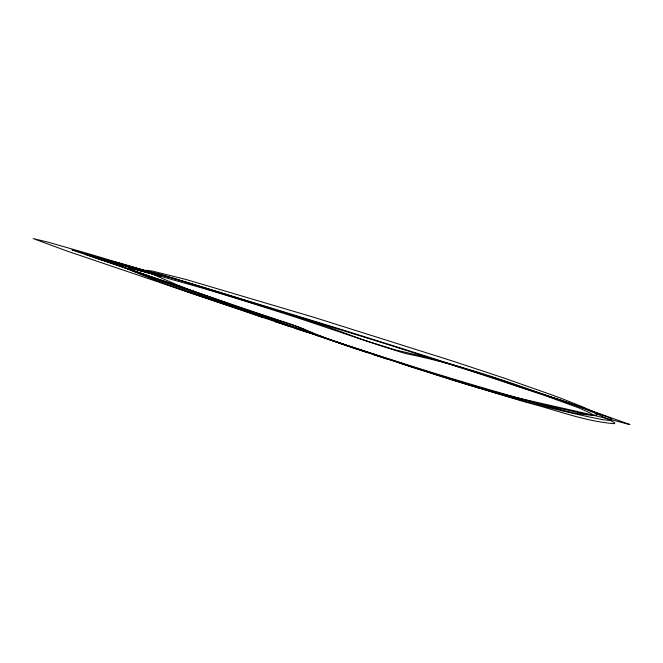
<?xml version="1.0" encoding="UTF-8"?>
<svg xmlns="http://www.w3.org/2000/svg" width="663" height="663" viewBox="0 0 663 663"><rect width="100%" height="100%" fill="white"/><g stroke="black" fill="none" stroke-linecap="round" stroke-linejoin="round"><path stroke-width="0.99" d="M170.457 277.59L123.351 264.96L71.994 249.802L84.881 254.368A301.88 7.376 17.6 0 0 101.34 259.946L137.133 272.004M140.307 270.711L144.899 272.037A38.189 0.936 17.6 0 0 149.291 273.255L154.065 274.184L145.214 270.86L93.491 255.205L48.208 242.186L33.15 238.564L66.913 251.012L290.643 326.801M170.971 277.623L178.065 279.711M140.399 270.852L106.163 259.971A42.374 1.036 17.6 0 1 106.552 259.904L144.484 270.637M178.927 280.084L194.98 284.891A274.3 6.705 17.6 0 1 217.265 291.703L276.753 310.218A242.633 5.926 17.6 0 1 286.665 313.342L329.005 327.257L360.183 338.834A20.943 0.514 17.6 0 0 363.407 339.97L395.413 349.94L426.674 357.266L452.365 364.667L498.551 379.228L564.056 401.256A493.289 12.05 17.6 0 1 573.561 404.521L629.85 424.486L628.474 424.229A112.337 2.743 17.6 0 1 625.971 423.632C571.067 408.441 514.645 399.491 460.221 382.427A45.424 1.111 17.6 0 1 451.619 379.8L345.091 345.257L316.127 334.84L302.502 328.458L292.739 324.795L233.434 305.519L191.002 290.435M144.683 270.736L160.761 276.247L160.347 276.256A43.642 1.069 17.6 0 1 159.045 275.99L85.958 254.443L194.044 291.447L258.272 314.378A1109.514 27.108 17.6 0 0 289.399 325.624L357.481 349.285M399.3 363.051L404.77 364.807A75.292 1.84 17.6 0 0 421.312 370.053L486.567 389.711L540.353 404.132L586.225 414.242L596.02 415.195L597.164 414.657L596.269 413.505A528.618 12.912 17.6 0 0 593.377 411.74L582.205 406.634L561.462 398.488A324.563 7.931 17.6 0 0 550.389 394.386L504.709 378.3L454.719 361.733L313.806 317.279L186.038 279.488L152.457 271.101L146.929 270.313L145.951 270.521L146.158 271.126C210.42 301.234 278.982 321.671 345.937 344.992C404.571 364.385 463.611 382.551 523.032 399.358C545.889 404.861 568.406 413.994 592.026 415.179L592.109 414.334L589.879 412.817L578.467 407.753L542.135 394.568L477.045 372.996L382.733 342.887L306.43 319.234L202.149 288.04L144.907 271.871L131.357 268.639L127.52 268.532C171.203 288.314 217.97 301.35 263.12 317.643M388.535 359.561L372.772 354.39M315.53 335.072L330.191 339.754L297.96 327.016L93.931 257.045L130.362 267.032L159.924 274.117A43.012 1.053 17.6 0 1 168.054 276.504L297.248 317.718L376.311 344.296A24.2 0.588 17.6 0 0 380.239 345.622L400.021 351.887A45.929 1.119 17.6 0 0 405.955 353.619C450.658 362.678 494.416 376.733 537.395 392.347C559.473 400.137 581.807 407.223 603.703 415.535C620.493 421.544 607.051 420.79 598.813 418.892C517.778 402.698 439.461 375.507 360.921 350.296M294.521 328.094L307.823 332.528M275.535 321.804L420.044 369.299A170.606 4.169 17.6 0 0 465.293 383.67L491.664 391.866A119.605 2.925 17.6 0 0 525.776 402.176C555.13 409.568 584.202 421.345 614.485 423.69L614.792 422.845C579.653 403.386 539.218 394.543 501.634 380.554A231.13 5.644 17.6 0 0 473.606 371.421L424.063 355.517A345.522 8.445 17.6 0 0 393.225 345.746L362.296 336.025A366.689 8.959 17.6 0 0 331.144 326.312L193.182 284.203L118.404 262.788A153.733 3.754 17.6 0 0 110.622 260.949L106.586 260.468L132.169 270.827L199.48 294.919A1122.302 27.423 17.6 0 0 224.102 303.546L367.617 352.675M137.78 272.46L189.427 289.897"/></g></svg>
